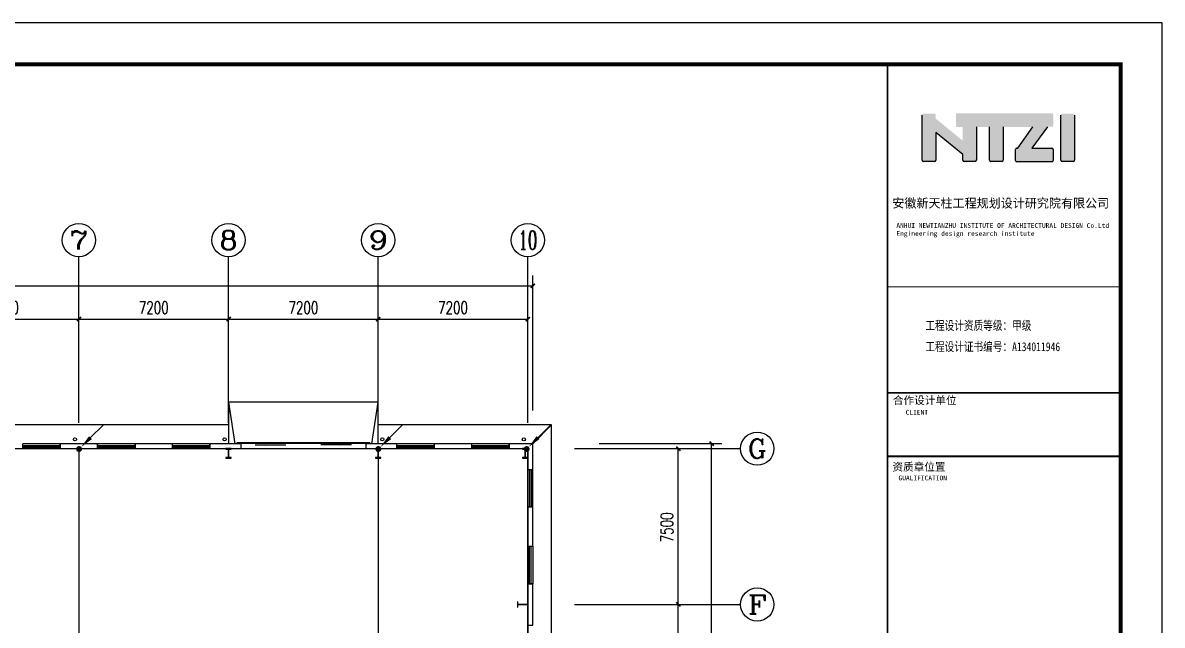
# Model space of a CAD drawing. Extents: x 4929870 to 5205508, y 4505833 to 4862647.
# Drawn here: x 5150684 to 5205508, y 4743494 to 4772496 of the extents above; entities that cross this region are included whole.
import ezdxf
from ezdxf.enums import TextEntityAlignment as Align

# ---------------------------------------------------------------- set-up
doc = ezdxf.new("R2010")
doc.units = 0
doc.header["$LTSCALE"] = 1000
doc.header["$MEASUREMENT"] = 0
doc.layers.get('0').update_dxf_attribs({"color": 4, "linetype": 'CONTINUOUS'})
doc.layers.get('Defpoints').update_dxf_attribs({"linetype": 'CONTINUOUS'})
for name, color, linetype in [('AXIS', 3, 'CONTINUOUS'), ('AXIS_TEXT', 7, 'CONTINUOUS'), ('COLUMN', 9, 'CONTINUOUS'), ('EVTR', 2, 'CONTINUOUS'), ('LWIRE', 4, 'CONTINUOUS'), ('PUB_TEXT', 7, 'CONTINUOUS'), ('PUB_TITLE', 4, 'CONTINUOUS'), ('WALL', 5, 'CONTINUOUS'), ('WINDOW', 4, 'CONTINUOUS'), ('WIRE-接地', 4, 'CONTINUOUS')]:
    doc.layers.add(name, color=color, linetype=linetype)
doc.styles.add('_TCH_AXIS', font='COMPLEX', dxfattribs={"bigfont": 'GBCBIG'})
doc.styles.add('_TCH_DIM_T3', font='SIMPLEX', dxfattribs={"width": 0.705882, "bigfont": 'GBCBIG'})
doc.styles.add('COMPLEX', font='COMPLEX')
doc.styles.get("Standard").update_dxf_attribs({"font": 'GBENOR', "bigfont": 'GBCBIG'})
doc.styles.add('TG_LINETYPE', font='SIMPLEX', dxfattribs={"width": 0.8, "height": 3, "bigfont": 'HZTXT'})
doc.styles.add('TQ', font='')
doc.styles.get('TQ').set_extended_font_data('SimSun')
doc.linetypes.add('TG_E', pattern='A,2,-0.4,["E",TG_LINETYPE,S=0.1,R=0,X=-0.28,Y=-0.15],0', length=2.4)
doc.dimstyles.new('_TCH_ARCH&&200', dxfattribs={"dimtxt": 595, "dimasz": 200, "dimexe": 500, "dimexo": 600, "dimgap": 252.5, "dimtad": 1, "dimdec": 0, "dimzin": 0, "dimdsep": 46, "dimtxsty": '_TCH_DIM_T3', "dimblk": 'ARCHTICK', "dimcen": 0.09, "dimclrt": 7, "dimazin": 2, "dimtfac": 1, "dimtdec": 0, "dimtix": 1, "dimtmove": 2, "dimatfit": 3, "dimfxl": 0, "dimtolj": 1, "dimtzin": 0, "dimarcsym": 0})

# ---------------------------------------------------------------- blocks, each defined once
blk = doc.blocks.new('$TelecSys$00000078')
for p, q in [((1.15, 1.15), (0.55, 0.55)), ((0.104, 0.104), (0.104, 0.104)), ((-0.104, -0.104), (-0.104, -0.104))]:
    blk.add_line(p, q)
at = {"const_width": 0.142}
blk.add_lwpolyline([(-0.071, 0, 1), (0.071, 0, 1)], format="xyb", close=True, dxfattribs=at)
blk.add_solid([(0.62, 0.48), (0.48, 0.62), (0.1, 0.1)])
at = {"width": 0.8, "flags": 9}
blk.add_attdef('A', (0, 0), '', height=0.00002, dxfattribs=at)
blk = doc.blocks.new('_ArchTick')
at = {"color": 0, "linetype": 'ByBlock', "const_width": 0.4}
blk.add_lwpolyline([(-0.5, -0.5), (0.5, 0.5)], dxfattribs=at)
blk = doc.blocks.new('*D174')
at = {"layer": 'AXIS', "color": 0, "lineweight": -2}
for p, q in [((5146184, 4753834), (5146184, 4758734)), ((5153384, 4753834), (5153384, 4758734)), ((5146184, 4758234), (5153384, 4758234))]:
    blk.add_line(p, q, dxfattribs=at)
at = {"layer": 'Defpoints', "color": 0}
for p in [(5153384, 4758234), (5146184, 4753234), (5153384, 4753234)]:
    blk.add_point(p, dxfattribs=at)
at = {"layer": 'AXIS', "color": 0, "lineweight": -2, "xscale": 200, "yscale": 200, "zscale": 200, "rotation": 180}
blk.add_blockref('_ArchTick', (5146184, 4758234), dxfattribs=at)
at = {"layer": 'AXIS', "color": 0, "lineweight": -2, "xscale": 200, "yscale": 200, "zscale": 200}
blk.add_blockref('_ArchTick', (5153384, 4758234), dxfattribs=at)
at = {"layer": 'AXIS', "color": 7, "insert": (5149784, 4758784), "char_height": 595, "attachment_point": 5, "style": '_TCH_DIM_T3'}
blk.add_mtext('\\A1;7200', dxfattribs=at)
blk = doc.blocks.new('*D175')
at = {"layer": 'AXIS', "color": 0, "lineweight": -2}
for p, q in [((5153384, 4753834), (5153384, 4758734)), ((5160584, 4753834), (5160584, 4758734)), ((5153384, 4758234), (5160584, 4758234))]:
    blk.add_line(p, q, dxfattribs=at)
at = {"layer": 'Defpoints', "color": 0}
for p in [(5160584, 4758234), (5153384, 4753234), (5160584, 4753234)]:
    blk.add_point(p, dxfattribs=at)
at = {"layer": 'AXIS', "color": 0, "lineweight": -2, "xscale": 200, "yscale": 200, "zscale": 200, "rotation": 180}
blk.add_blockref('_ArchTick', (5153384, 4758234), dxfattribs=at)
at = {"layer": 'AXIS', "color": 0, "lineweight": -2, "xscale": 200, "yscale": 200, "zscale": 200}
blk.add_blockref('_ArchTick', (5160584, 4758234), dxfattribs=at)
at = {"layer": 'AXIS', "color": 7, "insert": (5156984, 4758784), "char_height": 595, "attachment_point": 5, "style": '_TCH_DIM_T3'}
blk.add_mtext('\\A1;7200', dxfattribs=at)
blk = doc.blocks.new('*D176')
at = {"layer": 'AXIS', "color": 0, "lineweight": -2}
for p, q in [((5160584, 4753834), (5160584, 4758734)), ((5167784, 4753834), (5167784, 4758734)), ((5160584, 4758234), (5167784, 4758234))]:
    blk.add_line(p, q, dxfattribs=at)
at = {"layer": 'Defpoints', "color": 0}
for p in [(5167784, 4758234), (5160584, 4753234), (5167784, 4753234)]:
    blk.add_point(p, dxfattribs=at)
at = {"layer": 'AXIS', "color": 0, "lineweight": -2, "xscale": 200, "yscale": 200, "zscale": 200, "rotation": 180}
blk.add_blockref('_ArchTick', (5160584, 4758234), dxfattribs=at)
at = {"layer": 'AXIS', "color": 0, "lineweight": -2, "xscale": 200, "yscale": 200, "zscale": 200}
blk.add_blockref('_ArchTick', (5167784, 4758234), dxfattribs=at)
at = {"layer": 'AXIS', "color": 7, "insert": (5164184, 4758784), "char_height": 595, "attachment_point": 5, "style": '_TCH_DIM_T3'}
blk.add_mtext('\\A1;7200', dxfattribs=at)
blk = doc.blocks.new('*D177')
at = {"layer": 'AXIS', "color": 0, "lineweight": -2}
for p, q in [((5167784, 4753834), (5167784, 4758734)), ((5174984, 4753834), (5174984, 4758734)), ((5167784, 4758234), (5174984, 4758234))]:
    blk.add_line(p, q, dxfattribs=at)
at = {"layer": 'Defpoints', "color": 0}
for p in [(5174984, 4758234), (5167784, 4753234), (5174984, 4753234)]:
    blk.add_point(p, dxfattribs=at)
at = {"layer": 'AXIS', "color": 0, "lineweight": -2, "xscale": 200, "yscale": 200, "zscale": 200, "rotation": 180}
blk.add_blockref('_ArchTick', (5167784, 4758234), dxfattribs=at)
at = {"layer": 'AXIS', "color": 0, "lineweight": -2, "xscale": 200, "yscale": 200, "zscale": 200}
blk.add_blockref('_ArchTick', (5174984, 4758234), dxfattribs=at)
at = {"layer": 'AXIS', "color": 7, "insert": (5171384, 4758784), "char_height": 595, "attachment_point": 5, "style": '_TCH_DIM_T3'}
blk.add_mtext('\\A1;7200', dxfattribs=at)
blk = doc.blocks.new('*D178')
at = {"layer": 'AXIS', "color": 0, "lineweight": -2}
for p, q in [((5109944, 4753834), (5109944, 4760334)), ((5109944, 4759834), (5175224, 4759834)), ((5175224, 4753834), (5175224, 4760334))]:
    blk.add_line(p, q, dxfattribs=at)
at = {"layer": 'Defpoints', "color": 0}
for p in [(5175224, 4759834), (5109944, 4753234), (5175224, 4753234)]:
    blk.add_point(p, dxfattribs=at)
at = {"layer": 'AXIS', "color": 0, "lineweight": -2, "xscale": 200, "yscale": 200, "zscale": 200, "rotation": 180}
blk.add_blockref('_ArchTick', (5109944, 4759834), dxfattribs=at)
at = {"layer": 'AXIS', "color": 0, "lineweight": -2, "xscale": 200, "yscale": 200, "zscale": 200}
blk.add_blockref('_ArchTick', (5175224, 4759834), dxfattribs=at)
at = {"layer": 'AXIS', "color": 7, "insert": (5142584, 4760384), "char_height": 595, "attachment_point": 5, "style": '_TCH_DIM_T3'}
blk.add_mtext('\\A1;65280', dxfattribs=at)
blk = doc.blocks.new('*D193')
at = {"layer": 'AXIS', "color": 0, "lineweight": -2}
for p, q in [((5177824, 4744494), (5182724, 4744494)), ((5182224, 4736994), (5182224, 4744494)), ((5177824, 4736994), (5182724, 4736994))]:
    blk.add_line(p, q, dxfattribs=at)
at = {"layer": 'Defpoints', "color": 0}
for p in [(5177224, 4744494), (5182224, 4744494), (5177224, 4736994)]:
    blk.add_point(p, dxfattribs=at)
at = {"layer": 'AXIS', "color": 0, "lineweight": -2, "xscale": 200, "yscale": 200, "zscale": 200}
for p, rotation in [((5182224, 4744494), 90), ((5182224, 4736994), 270)]:
    blk.add_blockref('_ArchTick', p, dxfattribs=dict(at, rotation=rotation))
at = {"layer": 'AXIS', "color": 7, "insert": (5181674, 4740744), "char_height": 595, "attachment_point": 5, "rotation": 90, "style": '_TCH_DIM_T3'}
blk.add_mtext('\\A1;7500', dxfattribs=at)
blk = doc.blocks.new('*D194')
at = {"layer": 'AXIS', "color": 0, "lineweight": -2}
for p, q in [((5177824, 4751994), (5182724, 4751994)), ((5182224, 4744494), (5182224, 4751994)), ((5177824, 4744494), (5182724, 4744494))]:
    blk.add_line(p, q, dxfattribs=at)
at = {"layer": 'Defpoints', "color": 0}
for p in [(5177224, 4751994), (5182224, 4751994), (5177224, 4744494)]:
    blk.add_point(p, dxfattribs=at)
at = {"layer": 'AXIS', "color": 0, "lineweight": -2, "xscale": 200, "yscale": 200, "zscale": 200}
for p, rotation in [((5182224, 4751994), 90), ((5182224, 4744494), 270)]:
    blk.add_blockref('_ArchTick', p, dxfattribs=dict(at, rotation=rotation))
at = {"layer": 'AXIS', "color": 7, "insert": (5181674, 4748204), "char_height": 595, "attachment_point": 5, "rotation": 90, "style": '_TCH_DIM_T3'}
blk.add_mtext('\\A1;7500', dxfattribs=at)
blk = doc.blocks.new('*D195')
at = {"layer": 'AXIS', "color": 0, "lineweight": -2}
for p, q in [((5178424, 4752234), (5184324, 4752234)), ((5183824, 4706754), (5183824, 4752234)), ((5178424, 4706754), (5184324, 4706754))]:
    blk.add_line(p, q, dxfattribs=at)
at = {"layer": 'Defpoints', "color": 0}
for p in [(5177824, 4752234), (5183824, 4752234), (5177824, 4706754)]:
    blk.add_point(p, dxfattribs=at)
at = {"layer": 'AXIS', "color": 0, "lineweight": -2, "xscale": 200, "yscale": 200, "zscale": 200}
for p, rotation in [((5183824, 4752234), 90), ((5183824, 4706754), 270)]:
    blk.add_blockref('_ArchTick', p, dxfattribs=dict(at, rotation=rotation))
at = {"layer": 'AXIS', "color": 7, "insert": (5183274, 4729494), "char_height": 595, "attachment_point": 5, "rotation": 90, "style": '_TCH_DIM_T3'}
blk.add_mtext('\\A1;45480', dxfattribs=at)
blk = doc.blocks.new('$TCHSYS$WIN2D')
for p, q in [((-0.5, 0.5), (0.5, 0.5)), ((-0.5, 0.5), (-0.5, -0.5)), ((0.5, 0.5), (0.5, -0.5)), ((0.5, 0.167), (-0.5, 0.167)), ((0.5, -0.167), (-0.5, -0.167)), ((-0.5, -0.5), (0.5, -0.5))]:
    blk.add_line(p, q)
blk = doc.blocks.new('$DorLib2D$00000130')
at = {"color": 0, "linetype": 'Continuous'}
for p, q in [((-0.5333, 0.6601), (-0.5333, 0.5127)), ((0, 0.6601), (-0.5333, 0.6601)), ((0, 0.5127), (0, 0.6601)), ((0.5333, 0.6601), (0, 0.6601)), ((0.5333, 0.6601), (0.5333, 0.5127)), ((0, 0.5127), (-0.5333, 0.5127)), ((0.5333, 0.5127), (0, 0.5127)), ((-0.3853, 0.2694), (-0.1396, 0.2694)), ((-0.3853, 0.2694), (-0.2999, 0.2144)), ((-0.2999, 0.2144), (-0.2999, 0.2694)), ((0.3853, 0.2694), (0.1396, 0.2694)), ((0.2999, 0.2144), (0.2999, 0.2694)), ((0.3853, 0.2694), (0.2999, 0.2144))]:
    blk.add_line(p, q, dxfattribs=at)
blk = doc.blocks.new('_AXISO')
blk.add_circle((0, 0), 0.5)
at = {"layer": 'AXIS_TEXT', "style": 'COMPLEX', "width": 1.041667}
blk.add_attdef('A', text='', height=0.56, dxfattribs=at).set_placement((-0.25, -0.28), (0.25, -0.28), align=Align.FIT)

msp = doc.modelspace()

# ---------------------------------------------------------------- hatches: boundary and pattern name
h = msp.add_hatch(color=256)
h.paths.add_polyline_path([(5194617.7, 4767217.7), (5195910.9, 4766160.5), (5195910.8, 4765885.8, 0.4142136), (5195974.8, 4765821.8), (5196501.1, 4765821.8, 0.4142136), (5196565.1, 4765885.8), (5196565.2, 4767483.6), (5197192.6, 4767483.6), (5197192.5, 4765888.3, 0.4142136), (5197256.5, 4765824.3), (5197796.5, 4765824.3, 0.4142136), (5197860.6, 4765888.3), (5197860.6, 4767483.3), (5199285.9, 4767483.2), (5198561.5, 4766460.8), (5198517.4, 4766460.8, 0.4142136), (5198453.4, 4766396.8), (5198453.4, 4765871.5, 0.4142136), (5198517.4, 4765807.5), (5200197.9, 4765807.4, 0.4142136), (5200261.9, 4765871.4), (5200262, 4766401.1, 0.4142136), (5200198, 4766465.1), (5199237.5, 4766465.2), (5199986.6, 4767492.9), (5200199.5, 4767492.9, 0.4142136), (5200263.5, 4767556.9), (5200263.6, 4768077.9, 0.4142136), (5200199.6, 4768141.9), (5195642.5, 4768142.2, 0.4142136), (5195578.5, 4768078.2), (5195578.5, 4767545, 0.4142136), (5195642.5, 4767481), (5195904.6, 4767481), (5195904.6, 4766824.7), (5194614.3, 4767878.8), (5194614.7, 4768055.8, 0.4148904), (5194550.7, 4768119.9), (5194014.7, 4768120, 0.4142136), (5193950.7, 4768056), (5193950.5, 4765881.5, 0.4142136), (5194014.5, 4765817.5), (5194553.7, 4765817.4, 0.4142136), (5194617.7, 4765881.4)])
h.paths.add_polyline_path([(5200626, 4765885.6, 0.4142136), (5200689.9, 4765821.6), (5201224.8, 4765821.5, 0.4142136), (5201288.8, 4765885.5), (5201288.9, 4768053.5, 0.4142136), (5201224.9, 4768117.5), (5200690.1, 4768117.5, 0.4142136), (5200626.1, 4768053.6)])

# ---------------------------------------------------------------- linework, layer by layer
for p, q in [((5193950.5, 4765881.5), (5193950.7, 4768056)), ((5200626, 4765885.6), (5200626.1, 4768053.6)), ((5201288.9, 4768053.5), (5201288.8, 4765885.5)), ((5196565.2, 4767483.6), (5196565.1, 4765885.8)), ((5197192.5, 4765888.3), (5197192.6, 4767483.6)), ((5197860.6, 4767483.3), (5197860.6, 4765888.3)), ((5198561.5, 4766460.8), (5199285.9, 4767483.2)), ((5199986.6, 4767492.9), (5199237.5, 4766465.2)), ((5195910.9, 4766160.5), (5194617.7, 4767217.7)), ((5194617.7, 4767217.7), (5194617.7, 4765881.4)), ((5198453.4, 4765871.5), (5198453.4, 4766396.8)), ((5198517.4, 4766460.8), (5198561.5, 4766460.8)), ((5199237.5, 4766465.2), (5200198, 4766465.1)), ((5200262, 4766401.1), (5200261.9, 4765871.4)), ((5195910.8, 4765885.8), (5195910.9, 4766160.5)), ((5194553.7, 4765817.4), (5194014.5, 4765817.5)), ((5196501.1, 4765821.8), (5195974.8, 4765821.8)), ((5197796.5, 4765824.3), (5197256.5, 4765824.3)), ((5200197.9, 4765807.4), (5198517.4, 4765807.5)), ((5201224.8, 4765821.5), (5200689.9, 4765821.6))]:
    msp.add_line(p, q)
for points in [[(5167783.9, 4752233.6), (5167783.9, 4754233.6), (5160583.9, 4754233.6), (5160583.9, 4752233.6)], [(5167483.9, 4752233.6), (5167783.9, 4754233.6), (5160583.9, 4754233.6), (5160883.9, 4752233.6)], [(5160583.9, 4753133.6), (5124583.9, 4753133.6)], [(5176123.9, 4736993.6), (5176123.9, 4753133.6), (5167783.9, 4753133.6)], [(5175223.9, 4752233.6), (5176123.9, 4753133.6)]]:
    msp.add_lwpolyline(points)
for centre, start, end in [((5198517.4, 4766396.8, 0), 89.99644, 179.99644), ((5200198, 4766401.1, 0), 359.99644, 89.99644), ((5194014.5, 4765881.5, 0), 179.99644, 269.99644), ((5194553.7, 4765881.4, 0), 269.99644, 359.99644), ((5195974.8, 4765885.8, 0), 179.99644, 269.99644), ((5196501.1, 4765885.8, 0), 269.99644, 359.99644), ((5197256.5, 4765888.3, 0), 179.99644, 269.99644), ((5197796.6, 4765888.3, 0), 269.99644, 359.99644), ((5198517.4, 4765871.5, 0), 179.99644, 269.99644), ((5200197.9, 4765871.4, 0), 269.99644, 359.99644), ((5200690, 4765885.6, 0), 179.99644, 269.99644), ((5201224.8, 4765885.5, 0), 269.99644, 359.99644)]:
    msp.add_arc(centre, 64, start, end)
at = {"layer": 'AXIS'}
for p, q in [((5153383.9, 4753233.6), (5153383.9, 4761233.6)), ((5160583.9, 4753233.6), (5160583.9, 4761233.6)), ((5167783.9, 4753233.6), (5167783.9, 4761233.6)), ((5174983.9, 4753233.6), (5174983.9, 4761233.6)), ((5177223.9, 4751993.6), (5185223.9, 4751993.6)), ((5177223.9, 4744493.6), (5185223.9, 4744493.6))]:
    msp.add_line(p, q, dxfattribs=at)
at = {"layer": 'COLUMN', "color": 5}
for p, q in [((5160708.9, 4751993.6), (5160458.9, 4751993.6)), ((5160458.9, 4751993.6), (5160458.9, 4751975.6)), ((5160458.9, 4751975.6), (5160573.9, 4751975.6)), ((5160573.9, 4751975.6), (5160578.9, 4751970.6)), ((5160578.9, 4751970.6), (5160578.9, 4751566.6)), ((5160588.9, 4751970.6), (5160593.9, 4751975.6)), ((5160588.9, 4751566.6), (5160588.9, 4751970.6)), ((5160593.9, 4751975.6), (5160708.9, 4751975.6)), ((5160708.9, 4751975.6), (5160708.9, 4751993.6)), ((5167908.9, 4751993.6), (5167658.9, 4751993.6)), ((5167658.9, 4751993.6), (5167658.9, 4751975.6)), ((5167658.9, 4751975.6), (5167773.9, 4751975.6)), ((5167773.9, 4751975.6), (5167778.9, 4751970.6)), ((5167778.9, 4751970.6), (5167778.9, 4751566.6)), ((5167788.9, 4751970.6), (5167793.9, 4751975.6)), ((5167788.9, 4751566.6), (5167788.9, 4751970.6)), ((5167793.9, 4751975.6), (5167908.9, 4751975.6)), ((5167908.9, 4751975.6), (5167908.9, 4751993.6)), ((5174983.9, 4751993.6), (5174733.9, 4751993.6)), ((5174733.9, 4751993.6), (5174733.9, 4751975.6)), ((5174733.9, 4751975.6), (5174848.9, 4751975.6)), ((5174848.9, 4751975.6), (5174853.9, 4751970.6)), ((5174853.9, 4751970.6), (5174853.9, 4751566.6)), ((5174863.9, 4751970.6), (5174868.9, 4751975.6)), ((5174863.9, 4751566.6), (5174863.9, 4751970.6)), ((5174868.9, 4751975.6), (5174983.9, 4751975.6)), ((5174983.9, 4751975.6), (5174983.9, 4751993.6)), ((5160573.9, 4751561.6), (5160458.9, 4751561.6)), ((5160458.9, 4751561.6), (5160458.9, 4751543.6)), ((5160458.9, 4751543.6), (5160708.9, 4751543.6)), ((5160578.9, 4751566.6), (5160573.9, 4751561.6)), ((5160593.9, 4751561.6), (5160588.9, 4751566.6)), ((5160708.9, 4751561.6), (5160593.9, 4751561.6)), ((5160708.9, 4751543.6), (5160708.9, 4751561.6)), ((5167773.9, 4751561.6), (5167658.9, 4751561.6)), ((5167658.9, 4751561.6), (5167658.9, 4751543.6)), ((5167658.9, 4751543.6), (5167908.9, 4751543.6)), ((5167778.9, 4751566.6), (5167773.9, 4751561.6)), ((5167793.9, 4751561.6), (5167788.9, 4751566.6)), ((5167908.9, 4751561.6), (5167793.9, 4751561.6)), ((5167908.9, 4751543.6), (5167908.9, 4751561.6)), ((5174848.9, 4751561.6), (5174733.9, 4751561.6)), ((5174733.9, 4751561.6), (5174733.9, 4751543.6)), ((5174733.9, 4751543.6), (5174983.9, 4751543.6)), ((5174853.9, 4751566.6), (5174848.9, 4751561.6)), ((5174868.9, 4751561.6), (5174863.9, 4751566.6)), ((5174983.9, 4751561.6), (5174868.9, 4751561.6)), ((5174983.9, 4751543.6), (5174983.9, 4751561.6)), ((5174499.9, 4744618.6), (5174483.9, 4744618.6)), ((5174483.9, 4744618.6), (5174483.9, 4744368.6)), ((5174499.9, 4744503.6), (5174499.9, 4744618.6)), ((5174504.9, 4744498.6), (5174499.9, 4744503.6)), ((5174499.9, 4744483.6), (5174504.9, 4744488.6)), ((5174499.9, 4744368.6), (5174499.9, 4744483.6)), ((5174962.9, 4744498.6), (5174504.9, 4744498.6)), ((5174504.9, 4744488.6), (5174962.9, 4744488.6)), ((5174967.9, 4744503.6), (5174962.9, 4744498.6)), ((5174962.9, 4744488.6), (5174967.9, 4744483.6)), ((5174983.9, 4744618.6), (5174967.9, 4744618.6)), ((5174967.9, 4744618.6), (5174967.9, 4744503.6)), ((5174967.9, 4744483.6), (5174967.9, 4744368.6)), ((5174983.9, 4744368.6), (5174983.9, 4744618.6)), ((5174483.9, 4744368.6), (5174499.9, 4744368.6)), ((5174967.9, 4744368.6), (5174983.9, 4744368.6))]:
    msp.add_line(p, q, dxfattribs=at)
at = {"layer": 'EVTR'}
for centre in [(5153194.3, 4752438.1), (5160394.3, 4752438.1), (5167979, 4752438.1), (5174794.3, 4752438.1)]:
    msp.add_circle(centre, 75, dxfattribs=at)
at = {"layer": 'PUB_TITLE', "lineweight": 40}
msp.add_line((5192286.6, 4751625.9), (5203506.6, 4751625.2), dxfattribs=at)
at = {"layer": 'PUB_TITLE'}
msp.add_lwpolyline([(5086707.7, 4688496.1), (5205507.7, 4688496.1), (5205507.7, 4772496.1), (5086707.7, 4772496.1)], close=True, dxfattribs=at)
at = {"layer": 'PUB_TITLE', "const_width": 200}
msp.add_lwpolyline([(5091707.7, 4690496.1), (5203507.7, 4690496.1), (5203507.7, 4770496.1), (5091707.7, 4770496.1)], close=True, dxfattribs=at)
at = {"layer": 'PUB_TITLE', "lineweight": 40, "elevation": 0}
for points, const_width in [([(5192292.8, 4770496.3), (5192287.8, 4690496.8)], 85), ([(5192292.8, 4770496.3), (5192287.8, 4690496.8)], 85), ([(5192292.1, 4759786.4), (5203512, 4759785.7)], 51), ([(5192291.8, 4754686.4), (5203511.7, 4754685.7)], 85), ([(5192291.6, 4751626.4), (5203511.5, 4751625.7)], 85)]:
    msp.add_lwpolyline(points, dxfattribs=dict(at, const_width=const_width))
at = {"layer": 'WALL'}
for p, q in [((5154283.9, 4752233.6), (5152483.9, 4752233.6)), ((5152483.9, 4752233.6), (5152483.9, 4751993.6)), ((5154283.9, 4751993.6), (5154283.9, 4752233.6)), ((5157883.9, 4752233.6), (5156083.9, 4752233.6)), ((5156083.9, 4752233.6), (5156083.9, 4751993.6)), ((5157883.9, 4751993.6), (5157883.9, 4752233.6)), ((5160583.9, 4752233.6), (5159683.9, 4752233.6)), ((5159683.9, 4752233.6), (5159683.9, 4751993.6)), ((5161183.9, 4752233.6), (5160583.9, 4752233.6)), ((5161183.9, 4751993.6), (5161183.9, 4752233.6)), ((5167783.9, 4752233.6), (5167183.9, 4752233.6)), ((5167183.9, 4752233.6), (5167183.9, 4751993.6)), ((5168683.9, 4752233.6), (5167783.9, 4752233.6)), ((5168683.9, 4751993.6), (5168683.9, 4752233.6)), ((5172283.9, 4752233.6), (5170483.9, 4752233.6)), ((5170483.9, 4752233.6), (5170483.9, 4751993.6)), ((5172283.9, 4751993.6), (5172283.9, 4752233.6)), ((5175223.9, 4752233.6), (5174083.9, 4752233.6)), ((5174083.9, 4752233.6), (5174083.9, 4751993.6)), ((5175223.9, 4750993.6), (5175223.9, 4752233.6)), ((5152483.9, 4751993.6), (5154283.9, 4751993.6)), ((5156083.9, 4751993.6), (5157883.9, 4751993.6)), ((5159683.9, 4751993.6), (5160458.9, 4751993.6)), ((5160708.9, 4751993.6), (5161183.9, 4751993.6)), ((5167183.9, 4751993.6), (5167658.9, 4751993.6)), ((5167908.9, 4751993.6), (5168683.9, 4751993.6)), ((5170483.9, 4751993.6), (5172283.9, 4751993.6)), ((5174083.9, 4751993.6), (5174733.9, 4751993.6)), ((5174983.9, 4751975.6), (5174983.9, 4751561.6)), ((5174983.9, 4751543.6), (5174983.9, 4750993.6)), ((5174983.9, 4750993.6), (5175223.9, 4750993.6)), ((5175223.9, 4749193.6), (5174983.9, 4749193.6)), ((5174983.9, 4749193.6), (5174983.9, 4747293.6)), ((5175223.9, 4747293.6), (5175223.9, 4749193.6)), ((5174983.9, 4747293.6), (5175223.9, 4747293.6)), ((5175223.9, 4745493.6), (5174983.9, 4745493.6)), ((5174983.9, 4745493.6), (5174983.9, 4744618.6)), ((5175223.9, 4744493.6), (5175223.9, 4745493.6)), ((5175223.9, 4743493.6), (5175223.9, 4744493.6)), ((5174983.9, 4744368.6), (5174983.9, 4743493.6)), ((5174983.9, 4743493.6), (5175223.9, 4743493.6))]:
    msp.add_line(p, q, dxfattribs=at)
at = {"layer": 'WIRE-接地', "linetype": 'TG_E', "const_width": 70}
for points in [[(5110183.9, 4751993.6), (5110183.9, 4706993.6), (5174983.9, 4706993.6), (5174983.9, 4751993.6), (5110183.9, 4751993.6)], [(5153388.9, 4751993.6), (5153388.9, 4706993.6)], [(5167788.9, 4751993.6), (5167788.9, 4706993.6)]]:
    msp.add_lwpolyline(points, dxfattribs=at)

# ---------------------------------------------------------------- block references
at = {"layer": 'AXIS'}
ref = msp.add_blockref('_AXISO', (5153383.9, 4762033.6), dxfattribs=dict(at, xscale=1600, yscale=1600, zscale=1600))
ref.add_attrib('A', '7', dxfattribs={"layer": 'AXIS_TEXT', "height": 905.1, "style": '_TCH_AXIS', "width": 1.5}).set_placement((5152931.4, 4761581), (5153836.4, 4761581), align=Align.FIT)
ref = msp.add_blockref('_AXISO', (5160583.9, 4762033.6), dxfattribs=dict(at, xscale=1600, yscale=1600, zscale=1600))
ref.add_attrib('A', '8', dxfattribs={"layer": 'AXIS_TEXT', "height": 905.1, "style": '_TCH_AXIS', "width": 1.5}).set_placement((5160131.4, 4761581), (5161036.4, 4761581), align=Align.FIT)
ref = msp.add_blockref('_AXISO', (5167783.9, 4762033.6), dxfattribs=dict(at, xscale=1600, yscale=1600, zscale=1600))
ref.add_attrib('A', '9', dxfattribs={"layer": 'AXIS_TEXT', "height": 905.1, "style": '_TCH_AXIS', "width": 1.5}).set_placement((5167331.4, 4761581), (5168236.4, 4761581), align=Align.FIT)
ref = msp.add_blockref('_AXISO', (5174983.9, 4762033.6), dxfattribs=dict(at, xscale=1600, yscale=1600, zscale=1600))
ref.add_attrib('A', '10', dxfattribs={"layer": 'AXIS_TEXT', "height": 905.1, "style": '_TCH_AXIS', "width": 0.724138}).set_placement((5174531.4, 4761581), (5175436.4, 4761581), align=Align.FIT)
ref = msp.add_blockref('_AXISO', (5186023.9, 4751993.6), dxfattribs=dict(at, xscale=1600, yscale=1600, zscale=1600))
ref.add_attrib('A', 'G', dxfattribs={"layer": 'AXIS_TEXT', "height": 905.1, "style": '_TCH_AXIS', "width": 1.166667}).set_placement((5185571.4, 4751541), (5186476.4, 4751541), align=Align.FIT)
ref = msp.add_blockref('_AXISO', (5186023.9, 4744493.6), dxfattribs=dict(at, xscale=1600, yscale=1600, zscale=1600))
ref.add_attrib('A', 'F', dxfattribs={"layer": 'AXIS_TEXT', "height": 905.1, "style": '_TCH_AXIS', "width": 1.3125}).set_placement((5185571.4, 4744041), (5186476.4, 4744041), align=Align.FIT)
at = {"layer": 'LWIRE', "color": 0, "xscale": 1000, "yscale": 1000, "zscale": 1000}
for p in [(5153393.9, 4751975.6), (5167793.9, 4751975.6), (5174926.4, 4751975.6)]:
    msp.add_blockref('$TelecSys$00000078', p, dxfattribs=at)
at = {"layer": 'WINDOW'}
for name, p, xscale, yscale, zscale, rotation in [('$TCHSYS$WIN2D', (5151583.9, 4752113.6), 1800, 240, 1800, 179.9999999997851), ('$TCHSYS$WIN2D', (5155183.9, 4752113.6), 1800, 240, 1800, 179.9999999997851), ('$TCHSYS$WIN2D', (5158783.9, 4752113.6), 1800, 240, 1800, 179.9999999997851), ('$DorLib2D$00000130', (5164183.9, 4752113.6), -6000, -240, -6000, 179.9999999997925), ('$TCHSYS$WIN2D', (5169583.9, 4752113.6), 1800, 240, 1800, 179.9999999997851), ('$TCHSYS$WIN2D', (5173183.9, 4752113.6), 1800, 240, 1800, 179.9999999997851), ('$TCHSYS$WIN2D', (5175103.9, 4750093.6), 1800, 240, 1800, 89.99999999970119), ('$TCHSYS$WIN2D', (5175103.9, 4746393.6), -1800, 240, -1800, 89.99999999970119)]:
    msp.add_blockref(name, p, dxfattribs=dict(at, xscale=xscale, yscale=yscale, zscale=zscale, rotation=rotation))

# ---------------------------------------------------------------- texts
at = {"layer": 'PUB_TEXT', "char_height": 424.998, "attachment_point": 1, "rotation": 359.99644, "style": 'TQ'}
for s, insert in [('安徽新天柱工程规划设计研究院有限公司 ', (5192520.7, 4764021.9, 0)), ('{\\fSimHei|b0|i0|c134|p2;\\W0.8;工程设计资质等级：甲级} ', (5194111.9, 4758134.3, 0)), ('{\\fSimHei|b0|i0|c134|p2;\\W0.8;工程设计证书编号：A134011946}', (5194111.8, 4757114.3, 0))]:
    msp.add_mtext(s, dxfattribs=dict(at, insert=insert))
at = {"layer": 'PUB_TEXT', "attachment_point": 1, "rotation": 359.99644, "style": 'TQ'}
for s, insert, char_height, width in [('ANHUI NEWTIANZHU INSTITUTE OF ARCHITECTURAL DESIGN Co.Ltd\\PEngineering design research institute', (5192717.1, 4762851.5, 0), 229.499, 10514.648), ('合作设计单位', (5192550.7, 4754506.7, 0), 374, 3498.5), ('CLIENT', (5193162.8, 4753860.7, 0), 229.5, 4799.073), ('资质章位置', (5192529, 4751303.3, 0), 374, 4249.976), ('GUALIFICATION', (5192818, 4750698, 0), 229.499, 5361.77)]:
    msp.add_mtext(s, dxfattribs=dict(at, insert=insert, char_height=char_height, width=width))

# ---------------------------------------------------------------- dimensions: what is measured, and where the dimension line sits
at = {"layer": 'AXIS'}
for p1, p2, distance, picture, middle in [((5109943.9, 4753233.6), (5175223.9, 4753233.6), 6600, '*D178', (5142583.9, 4760383.6)), ((5146183.9, 4753233.6), (5153383.9, 4753233.6), 5000, '*D174', (5149783.9, 4758783.6)), ((5153383.9, 4753233.6), (5160583.9, 4753233.6), 5000, '*D175', (5156983.9, 4758783.6)), ((5160583.9, 4753233.6), (5167783.9, 4753233.6), 5000, '*D176', (5164183.9, 4758783.6)), ((5167783.9, 4753233.6), (5174983.9, 4753233.6), 5000, '*D177', (5171383.9, 4758783.6)), ((5177823.9, 4706753.6), (5177823.9, 4752233.6), -6000, '*D195', (5183273.9, 4729493.6)), ((5177223.9, 4736993.6), (5177223.9, 4744493.6), -5000, '*D193', (5181673.9, 4740743.6))]:
    dim = msp.add_aligned_dim(p1=p1, p2=p2, distance=distance, dimstyle='_TCH_ARCH&&200', dxfattribs=at)
    dim.commit()
    dim.dimension.update_dxf_attribs({"geometry": picture, "text_midpoint": middle})
dim = msp.add_linear_dim(base=(5182223.9, 4751993.6), p1=(5177223.9, 4744493.6), p2=(5177223.9, 4751993.6), angle=90, dimstyle='_TCH_ARCH&&200', dxfattribs=at)
dim.commit()
dim.dimension.update_dxf_attribs({"geometry": '*D194', "text_midpoint": (5181673.9, 4748203.6), "dimtype": 129})

doc.saveas('drawing.dxf')
